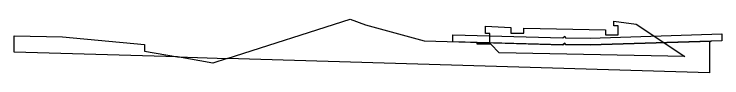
# Model space of a CAD drawing. Extents: x -717 to 1451, y -133302 to 233.
# Drawn here: x 446.59 to 462.16, y -74846.21 to -74845.03 of the extents above; entities that cross this region are included whole.
import ezdxf

# ---------------------------------------------------------------- set-up
doc = ezdxf.new("R2010")
doc.units = 0
for name, color, linetype, true_color in [('Объём_2563', 7, 'Continuous', 0xff8000), ('Объём_2570', 7, 'Continuous', 0x80ff00), ('Объём_2600', 7, 'Continuous', 0x808000)]:
    doc.layers.add(name, color=color, linetype=linetype, true_color=true_color)
doc.layers.add('Объём_2650', color=7, linetype='Continuous')

msp = doc.modelspace()

# ---------------------------------------------------------------- linework, layer by layer
at = {"layer": 'Объём_2563', "flags": 128}
msp.add_lwpolyline([(457.26, -74845.768), (457.076, -74845.584), (456.776, -74845.578), (456.776, -74845.548), (457.056, -74845.549), (457.056, -74845.349), (456.956, -74845.349), (456.956, -74845.186), (457.52, -74845.211), (457.52, -74845.335), (457.8, -74845.335), (457.8, -74845.227), (459.599, -74845.263), (459.599, -74845.377), (459.879, -74845.377), (459.879, -74845.177), (459.779, -74845.177), (459.779, -74845.077), (460.276, -74845.138), (461.343, -74845.85), (457.26, -74845.768), (457.26, -74845.768)], dxfattribs=at)
at = {"layer": 'Объём_2570', "flags": 128}
msp.add_lwpolyline([(456.243, -74845.376), (458.659, -74845.443), (458.703, -74845.408), (458.721, -74845.439), (459.26, -74845.448), (462.158, -74845.354), (462.158, -74845.504), (462.158, -74845.504), (462.158, -74845.504), (459.26, -74845.598), (458.721, -74845.589), (458.703, -74845.558), (458.659, -74845.593), (456.243, -74845.526), (456.243, -74845.376)], dxfattribs=at)
at = {"layer": 'Объём_2600', "color": 5, "flags": 128}
msp.add_lwpolyline([(450.959, -74845.998), (450.182, -74845.862), (451.278, -74845.895), (450.959, -74845.998), (450.959, -74845.998)], dxfattribs=at)
at = {"layer": 'Объём_2650', "color": 6, "flags": 128}
for points in [[(461.889, -74845.533), (461.889, -74846.214), (451.278, -74845.895), (453.981, -74845.028), (454.317, -74845.156), (455.612, -74845.509), (458.659, -74845.593), (458.703, -74845.558), (458.721, -74845.589), (459.26, -74845.598), (461.921, -74845.512), (461.889, -74845.533), (461.889, -74845.533)], [(449.461, -74845.737), (450.182, -74845.862), (446.593, -74845.755), (446.593, -74845.4), (447.658, -74845.422), (449.461, -74845.587), (449.461, -74845.737), (449.461, -74845.737)]]:
    msp.add_lwpolyline(points, dxfattribs=at)

doc.saveas('drawing.dxf')
